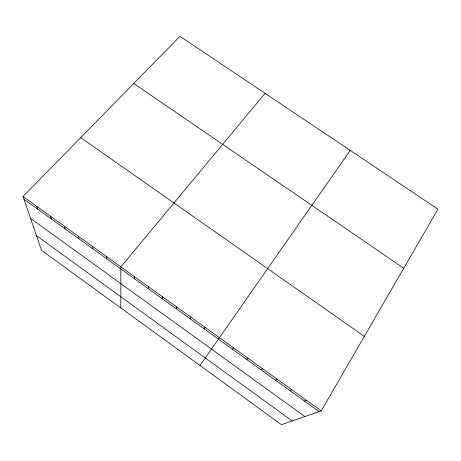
<?xml version="1.0" encoding="UTF-8"?>
<svg xmlns="http://www.w3.org/2000/svg" width="461" height="461" viewBox="0 0 461 461"><rect width="100%" height="100%" fill="white"/><g stroke="black" fill="none" stroke-linecap="round" stroke-linejoin="round"><path stroke-width="0.69" d="M120.817 307.954L120.874 266.838L265.092 93.347M134.577 278.813L134.721 276.79M148.356 288.719L148.632 286.794M162.197 298.682L162.618 296.849M176.108 308.691L176.667 306.957M190.093 318.747L190.796 317.11M204.142 328.86L204.989 327.322M321.213 410.889L437.95 209.185L179.98 36.31L23.05 196.495L41.536 250.358L281.498 424.69L321.213 410.889L23.05 196.495M200.005 365.487L350.222 150.395M232.465 349.231L233.6 347.894M246.727 359.494L248.018 358.26M261.07 369.814L262.505 368.679M275.482 380.181L277.067 379.149M289.963 390.6L291.709 389.678M304.525 401.076L306.421 400.257M133.753 83.499L403.761 268.256M80.715 137.632L364.334 336.386M23.995 199.25L319.156 411.604M30.587 218.451L304.923 416.554M36.5 235.675L292.239 420.956M36.811 206.39L37.629 209.058M50.647 216.336L51.327 218.912M64.546 226.334L65.093 228.817M78.52 236.384L78.935 238.775M92.569 246.479L92.845 248.784M106.687 256.633L106.825 258.84"/></g></svg>
